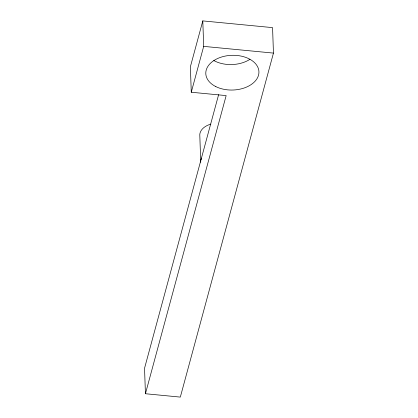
<?xml version="1.0" encoding="UTF-8"?>
<svg xmlns="http://www.w3.org/2000/svg" width="418" height="418" viewBox="0 0 418 418"><rect width="100%" height="100%" fill="white"/><g stroke="black" fill="none" stroke-linecap="round" stroke-linejoin="round"><path stroke-width="0.63" d="M202.798 20.9L190.383 66.765L191.272 92.242L226.154 95.602L145.433 393.735L180.32 397.1L273.456 53.096L272.567 27.625L202.798 20.9L203.686 46.372L191.272 92.242M218.64 94.604L144.544 368.263L145.433 393.735M203.686 46.372L273.456 53.096M200.739 162.247L199.825 136.069A17.723 11.579 -2 0 1 210.829 124.125M200.969 159.859A17.723 11.579 -2 0 1 201.669 158.088M249.943 59.319A26.585 17.368 -2 0 1 213.765 60.505M215.829 86.604A26.585 17.368 -2 0 0 258.648 74.707A26.585 17.368 -2 0 0 222.611 56.702A26.585 17.368 -2 0 0 215.829 86.604"/></g></svg>
